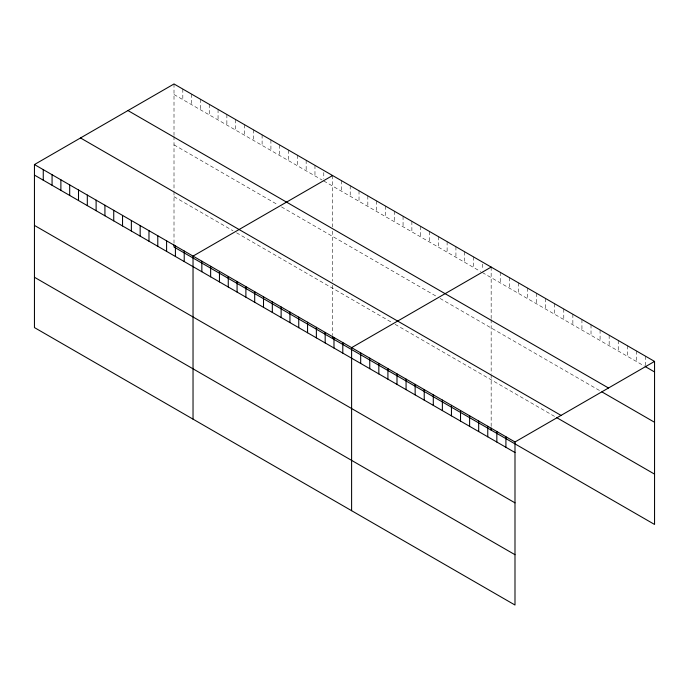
<?xml version="1.0" encoding="UTF-8"?>
<svg xmlns="http://www.w3.org/2000/svg" width="689" height="689" viewBox="0 0 689 689"><rect width="100%" height="100%" fill="white"/><g stroke="black" fill="none" stroke-linecap="round" stroke-linejoin="round"><path stroke-width="0.52" stroke-dasharray="3.44 2.58" d="M174.007 94.522L322.013 179.967M323.778 180.983L480.595 271.526M482.36 272.543L644.568 366.195M174.007 144.845L277.968 204.857M281.491 206.898L436.542 296.416M440.064 298.449L600.085 390.835M174.007 196.692L233.037 230.772M236.56 232.804L391.61 322.323M395.142 324.355L554.705 416.483M645.472 356.17L645.472 365.661M636.395 350.934L636.395 361.475M627.317 345.689L627.317 356.239M618.24 340.452L618.24 350.994M609.162 335.207L609.162 345.757M600.085 329.971L600.085 340.512M591.016 324.726L591.016 335.276M581.938 319.489L581.938 330.031M572.86 314.244L572.86 324.795M563.783 309.008L563.783 319.55M554.705 303.763L554.705 314.313M545.628 298.526L545.628 309.068M536.55 293.281L536.55 303.832M527.473 288.045L527.473 298.587M518.395 282.809L518.395 293.35M509.317 277.564L509.317 288.105M500.24 272.327L500.24 282.869M491.162 267.082L491.162 318.516M491.162 319.567L491.162 373.817M491.162 374.816L491.162 426.982M482.36 264.102L482.36 269.382M473.55 256.911L473.55 267.453M464.739 251.821L464.739 262.371M455.929 246.74L455.929 257.281M447.118 241.65L447.118 252.2M438.307 236.568L438.307 247.11M429.497 231.478L429.497 242.02M420.686 226.388L420.686 236.938M411.876 221.307L411.876 231.848M403.065 216.217L403.065 226.767M394.254 211.135L394.254 221.677M385.444 206.045L385.444 216.587M376.633 200.964L376.633 211.506M367.831 195.874L367.831 206.416M359.021 190.784L359.021 201.334M350.21 185.703L350.21 196.244M341.399 180.613L341.399 191.163M332.589 175.531L332.589 226.965M332.589 231.151L332.589 281.267M332.589 285.255L332.589 335.422M323.778 172.551L323.778 178.882M314.968 165.36L314.968 175.902M306.157 160.27L306.157 170.812M297.347 155.18L297.347 165.73M288.536 150.099L288.536 160.64M279.725 145.009L279.725 155.559M270.915 139.927L270.915 150.469M262.104 134.837L262.104 145.379M253.302 129.747L253.302 140.298M244.492 124.666L244.492 135.208M235.681 119.576L235.681 130.126M226.87 114.495L226.87 125.036M218.06 109.405L218.06 119.946M209.249 104.323L209.249 114.865M200.439 99.233L200.439 109.775M191.628 94.143L191.628 104.694M182.818 89.062L182.818 99.604M174.007 83.972L174.007 135.406M174.007 136.456L174.007 190.707M174.007 191.706L174.007 243.872"/><path stroke-width="1.03" d="M34.45 164.55L514.993 441.985L514.993 605.028L34.45 327.585L34.45 164.55L174.007 83.972L654.55 361.415L654.55 524.45L174.007 247.015L174.007 244.914M332.589 175.531L193.032 256.101L193.032 419.145M491.162 267.082L351.605 347.661L351.605 510.695M514.993 441.985L654.55 361.415M645.472 366.712L654.55 371.957M127.956 110.567L608.499 388.002M601.902 391.886L654.55 422.279M80.501 137.955L561.044 415.398M556.523 417.534L654.55 474.127M34.45 175.092L514.993 452.527M34.45 225.415L514.993 502.849M34.45 277.262L514.993 554.705M505.915 436.748L505.915 447.29M496.838 431.503L496.838 442.045M491.162 428.024L491.162 430.125M487.76 426.267L487.76 436.809M478.683 421.022L478.683 431.564M469.605 415.786L469.605 426.327M460.528 410.541L460.528 421.091M451.45 405.304L451.45 415.846M442.372 400.059L442.372 410.61M433.295 394.823L433.295 405.365M424.226 389.578L424.226 400.128M415.148 384.341L415.148 394.883M406.071 379.096L406.071 389.647M396.993 373.86L396.993 384.402M387.916 368.615L387.916 379.165M378.838 363.379L378.838 373.92M369.76 358.134L369.76 368.684M360.683 352.897L360.683 363.439M342.795 342.571L342.795 353.113M333.984 337.481L333.984 348.031M332.589 336.473L332.589 338.566M325.174 332.399L325.174 342.941M316.372 327.309L316.372 337.86M307.561 322.228L307.561 332.77M298.75 317.138L298.75 327.68M289.94 312.048L289.94 322.598M281.129 306.967L281.129 317.508M272.319 301.877L272.319 312.427M263.508 296.795L263.508 307.337M254.697 291.705L254.697 302.247M245.887 286.624L245.887 297.166M237.076 281.534L237.076 292.076M228.266 276.444L228.266 286.994M219.455 271.363L219.455 281.904M210.645 266.273L210.645 276.823M201.843 261.191L201.843 271.733M184.221 251.02L184.221 261.562M175.411 245.93L175.411 256.472M166.6 240.84L166.6 251.39M157.79 235.759L157.79 246.3M148.979 230.669L148.979 241.219M140.168 225.587L140.168 236.129M131.358 220.497L131.358 231.039M122.547 215.407L122.547 225.958M113.737 210.326L113.737 220.868M104.926 205.236L104.926 215.786M96.115 200.154L96.115 210.696M87.314 195.065L87.314 205.606M78.503 189.983L78.503 200.525M69.692 184.893L69.692 195.435M60.882 179.803L60.882 190.353M52.071 174.722L52.071 185.263M43.261 169.632L43.261 180.182"/></g></svg>
